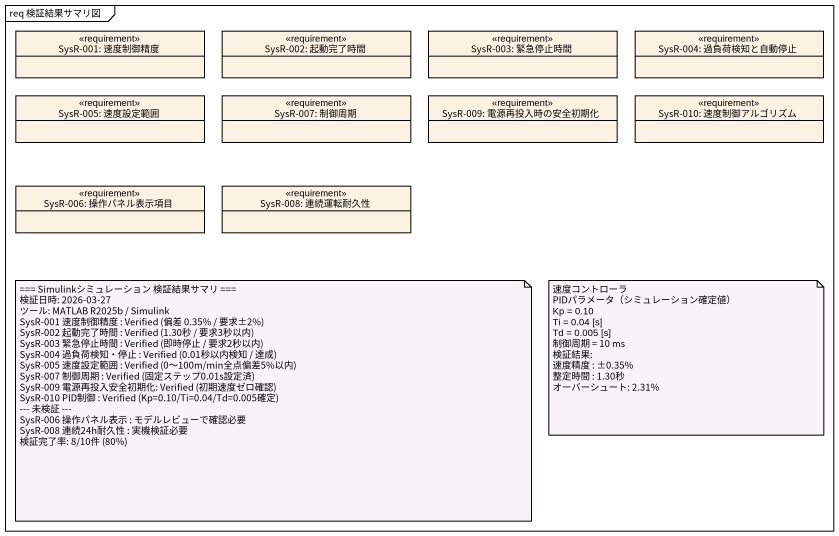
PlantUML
@startuml
mainframe req 検証結果サマリ図
hide circle
hide empty members
class "SysR-001: 速度制御精度" as SysR_001_速度制御精度 <<requirement>>
class "SysR-002: 起動完了時間" as SysR_002_起動完了時間 <<requirement>>
class "SysR-003: 緊急停止時間" as SysR_003_緊急停止時間 <<requirement>>
class "SysR-004: 過負荷検知と自動停止" as SysR_004_過負荷検知と自動停止 <<requirement>>
class "SysR-005: 速度設定範囲" as SysR_005_速度設定範囲 <<requirement>>
class "SysR-007: 制御周期" as SysR_007_制御周期 <<requirement>>
class "SysR-009: 電源再投入時の安全初期化" as SysR_009_電源再投入時の安全初期化 <<requirement>>
class "SysR-010: 速度制御アルゴリズム" as SysR_010_速度制御アルゴリズム <<requirement>>
class "SysR-006: 操作パネル表示項目" as SysR_006_操作パネル表示項目 <<requirement>>
class "SysR-008: 連続運転耐久性" as SysR_008_連続運転耐久性 <<requirement>>
note as N1
  ~=== Simulinkシミュレーション 検証結果サマリ ===
  検証日時: 2026-03-27
  ツール: MATLAB R2025b / Simulink
  SysR-001 速度制御精度 : Verified (偏差 0.35% / 要求±2%)
  SysR-002 起動完了時間 : Verified (1.30秒 / 要求3秒以内)
  SysR-003 緊急停止時間 : Verified (即時停止 / 要求2秒以内)
  SysR-004 過負荷検知・停止 : Verified (0.01秒以内検知 / 達成)
  SysR-005 速度設定範囲 : Verified (0～100m/min全点偏差5%以内)
  SysR-007 制御周期 : Verified (固定ステップ0.01s設定済)
  SysR-009 電源再投入安全初期化: Verified (初期速度ゼロ確認)
  SysR-010 PID制御 : Verified (Kp=0.10/Ti=0.04/Td=0.005確定)
  ~--- 未検証 ~---
  SysR-006 操作パネル表示 : モデルレビューで確認必要
  SysR-008 連続24h耐久性 : 実機検証必要
  検証完了率: 8/10件 (80%)
end note
note as N2
  速度コントローラ PIDパラメータ（シミュレーション確定値）
  Kp = 0.10
  Ti = 0.04 [s]
  Td = 0.005 [s]
  制御周期 = 10 ms
  検証結果:
  速度精度 : ±0.35%
  整定時間 : 1.30秒
  オーバーシュート: 2.31%
end note
@enduml
